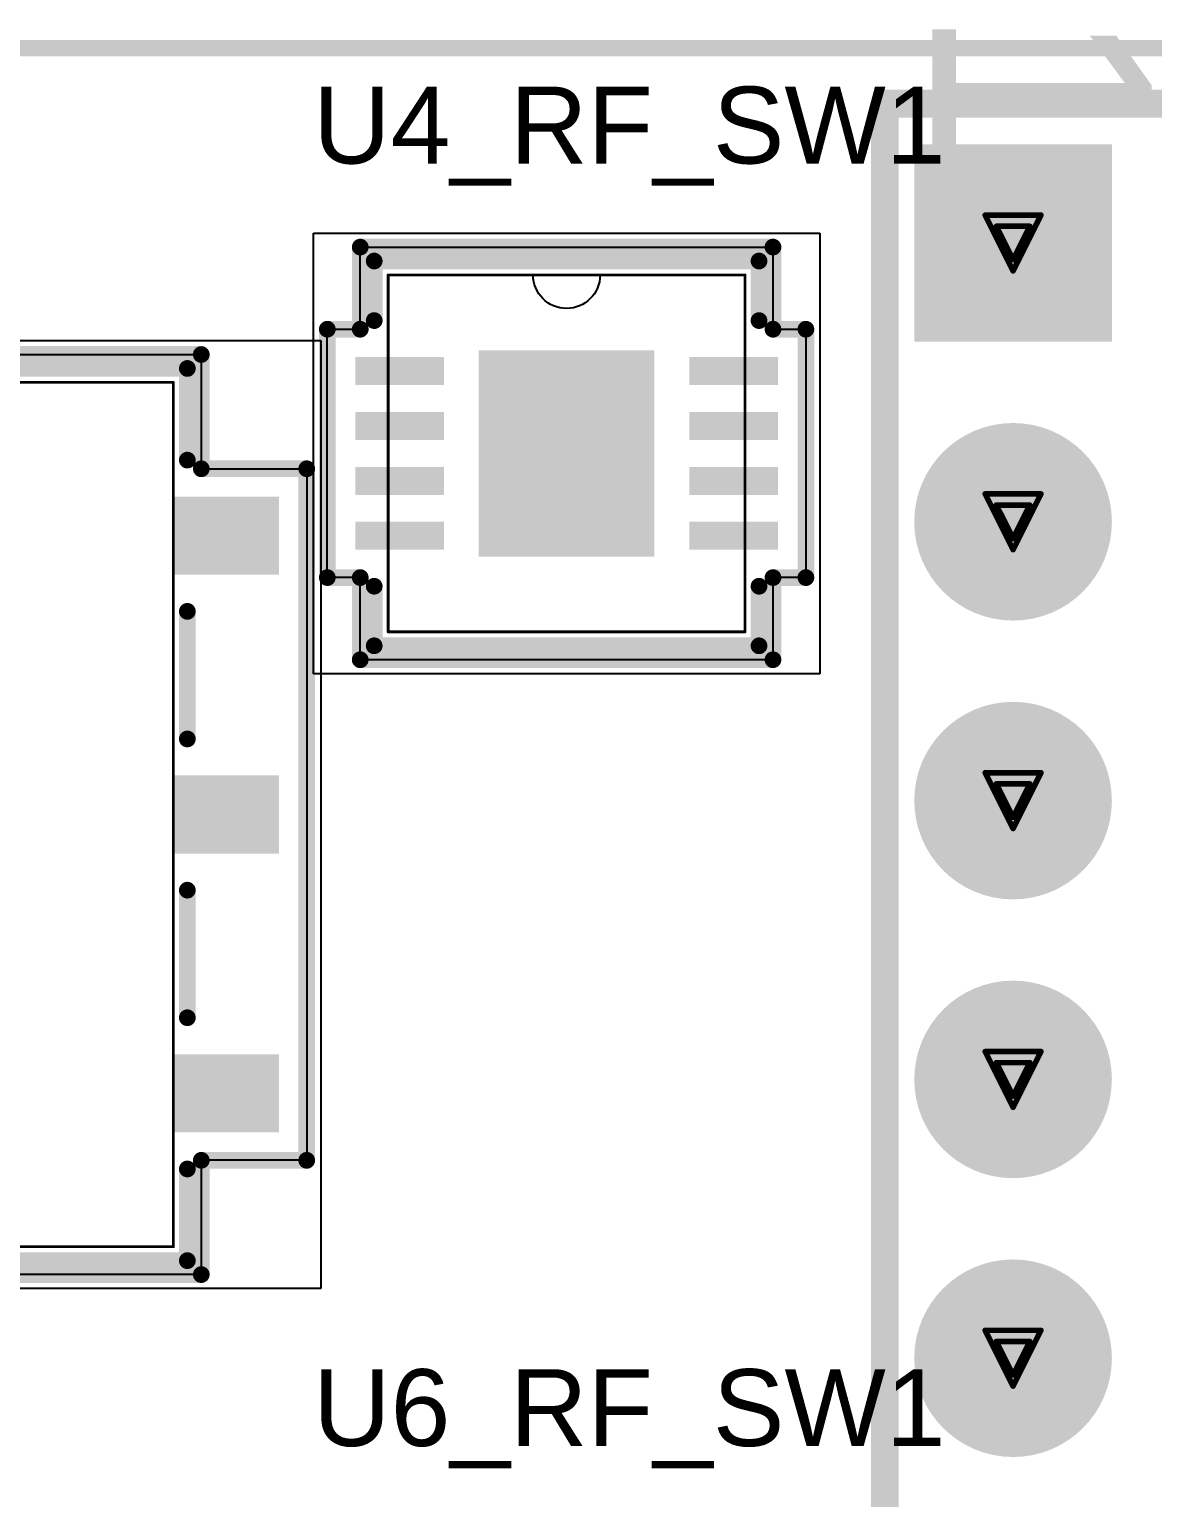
# Model space of a CAD drawing. Header units: inches. Extents: x -1.3 to 11.9, y -6.8 to 4.2.
# Drawn here: x 2.302 to 2.705, y 2.41 to 2.937 of the extents above; entities that cross this region are included whole.
import ezdxf

# ---------------------------------------------------------------- set-up
doc = ezdxf.new("R2010")
doc.units = ezdxf.units.IN
doc.header["$MEASUREMENT"] = 0
for name, color, linetype in [('02_GND1', 76, 'Continuous'), ('03_SIG1', 76, 'Continuous'), ('04_GND2', 16, 'Continuous'), ('05_SIG2', 156, 'Continuous'), ('06_GND3', 216, 'Continuous'), ('07_SIG3', 216, 'Continuous'), ('08_GND4', 136, 'Continuous'), ('09_PWR1', 136, 'Continuous'), ('10_PWR2', 136, 'Continuous'), ('11_GND5', 136, 'Continuous'), ('12_SIG4', 7, 'Continuous'), ('13_GND6', 136, 'Continuous'), ('14_SIG5', 136, 'Continuous'), ('15_GND7', 136, 'Continuous'), ('AB', 56, 'Continuous'), ('BOTTOM', 5, 'Continuous'), ('Bottom Solder', 6, 'Continuous'), ('FAB_DWG_INFO', 1, 'Continuous'), ('Mechanical 13', 56, 'Continuous'), ('Multi-Layer', 9, 'Continuous'), ('Pad Holes', 156, 'Continuous'), ('POT_INFO', 56, 'Continuous'), ('TOP', 1, 'Continuous'), ('Top Overlay', 2, 'Continuous'), ('Top Paste', 8, 'Continuous'), ('Top Solder', 216, 'Continuous')]:
    doc.layers.add(name, color=color, linetype=linetype)
doc.styles.add('Arial', font='', dxfattribs={"height": 0.2})
doc.styles.get('Arial').set_extended_font_data('Arial')

# ---------------------------------------------------------------- blocks, each defined once
blk = doc.blocks.new('HEADER_10_2_28')
at = {"layer": '02_GND1'}
h = blk.add_hatch(color=76, dxfattribs=at)
edge = h.paths.add_edge_path()
edge.add_arc((0, 0), 0.03365, 0, 360)
h = blk.add_hatch(color=76, dxfattribs=at)
edge = h.paths.add_edge_path()
edge.add_arc((0.1, 0), 0.03365, 0, 360)
h = blk.add_hatch(color=76, dxfattribs=at)
edge = h.paths.add_edge_path()
edge.add_arc((0.2, 0), 0.03365, 0, 360)
h = blk.add_hatch(color=76, dxfattribs=at)
edge = h.paths.add_edge_path()
edge.add_arc((0.3, 0), 0.03365, 0, 360)
h = blk.add_hatch(color=76, dxfattribs=at)
edge = h.paths.add_edge_path()
edge.add_arc((0.4, 0), 0.03365, 0, 360)
at = {"layer": '03_SIG1'}
blk.add_hatch(color=76, dxfattribs=at).paths.add_polyline_path([(-0.03346, 0.03346), (0.03346, 0.03346), (0.03346, -0.03346), (-0.03346, -0.03346)])
h = blk.add_hatch(color=76, dxfattribs=at)
edge = h.paths.add_edge_path()
edge.add_arc((0.1, 0), 0.03346, 0, 360)
h = blk.add_hatch(color=76, dxfattribs=at)
edge = h.paths.add_edge_path()
edge.add_arc((0.2, 0), 0.03346, 0, 360)
h = blk.add_hatch(color=76, dxfattribs=at)
edge = h.paths.add_edge_path()
edge.add_arc((0.3, 0), 0.03346, 0, 360)
h = blk.add_hatch(color=76, dxfattribs=at)
edge = h.paths.add_edge_path()
edge.add_arc((0.4, 0), 0.03346, 0, 360)
at = {"layer": '04_GND2'}
h = blk.add_hatch(color=16, dxfattribs=at)
edge = h.paths.add_edge_path()
edge.add_arc((0, 0), 0.03365, 0, 360)
h = blk.add_hatch(color=16, dxfattribs=at)
edge = h.paths.add_edge_path()
edge.add_arc((0.1, 0), 0.03365, 0, 360)
h = blk.add_hatch(color=16, dxfattribs=at)
edge = h.paths.add_edge_path()
edge.add_arc((0.2, 0), 0.03365, 0, 360)
h = blk.add_hatch(color=16, dxfattribs=at)
edge = h.paths.add_edge_path()
edge.add_arc((0.3, 0), 0.03365, 0, 360)
h = blk.add_hatch(color=16, dxfattribs=at)
edge = h.paths.add_edge_path()
edge.add_arc((0.4, 0), 0.03365, 0, 360)
at = {"layer": '05_SIG2'}
blk.add_hatch(color=156, dxfattribs=at).paths.add_polyline_path([(-0.03346, 0.03346), (0.03346, 0.03346), (0.03346, -0.03346), (-0.03346, -0.03346)])
h = blk.add_hatch(color=156, dxfattribs=at)
edge = h.paths.add_edge_path()
edge.add_arc((0.1, 0), 0.03346, 0, 360)
h = blk.add_hatch(color=156, dxfattribs=at)
edge = h.paths.add_edge_path()
edge.add_arc((0.2, 0), 0.03346, 0, 360)
h = blk.add_hatch(color=156, dxfattribs=at)
edge = h.paths.add_edge_path()
edge.add_arc((0.3, 0), 0.03346, 0, 360)
h = blk.add_hatch(color=156, dxfattribs=at)
edge = h.paths.add_edge_path()
edge.add_arc((0.4, 0), 0.03346, 0, 360)
at = {"layer": '06_GND3'}
h = blk.add_hatch(color=216, dxfattribs=at)
edge = h.paths.add_edge_path()
edge.add_arc((0, 0), 0.03365, 0, 360)
h = blk.add_hatch(color=216, dxfattribs=at)
edge = h.paths.add_edge_path()
edge.add_arc((0.1, 0), 0.03365, 0, 360)
h = blk.add_hatch(color=216, dxfattribs=at)
edge = h.paths.add_edge_path()
edge.add_arc((0.2, 0), 0.03365, 0, 360)
h = blk.add_hatch(color=216, dxfattribs=at)
edge = h.paths.add_edge_path()
edge.add_arc((0.3, 0), 0.03365, 0, 360)
h = blk.add_hatch(color=216, dxfattribs=at)
edge = h.paths.add_edge_path()
edge.add_arc((0.4, 0), 0.03365, 0, 360)
at = {"layer": '07_SIG3'}
blk.add_hatch(color=216, dxfattribs=at).paths.add_polyline_path([(-0.03346, 0.03346), (0.03346, 0.03346), (0.03346, -0.03346), (-0.03346, -0.03346)])
h = blk.add_hatch(color=216, dxfattribs=at)
edge = h.paths.add_edge_path()
edge.add_arc((0.1, 0), 0.03346, 0, 360)
h = blk.add_hatch(color=216, dxfattribs=at)
edge = h.paths.add_edge_path()
edge.add_arc((0.2, 0), 0.03346, 0, 360)
h = blk.add_hatch(color=216, dxfattribs=at)
edge = h.paths.add_edge_path()
edge.add_arc((0.3, 0), 0.03346, 0, 360)
h = blk.add_hatch(color=216, dxfattribs=at)
edge = h.paths.add_edge_path()
edge.add_arc((0.4, 0), 0.03346, 0, 360)
at = {"layer": '08_GND4'}
h = blk.add_hatch(color=136, dxfattribs=at)
edge = h.paths.add_edge_path()
edge.add_arc((0, 0), 0.03365, 0, 360)
h = blk.add_hatch(color=136, dxfattribs=at)
edge = h.paths.add_edge_path()
edge.add_arc((0.1, 0), 0.03365, 0, 360)
h = blk.add_hatch(color=136, dxfattribs=at)
edge = h.paths.add_edge_path()
edge.add_arc((0.2, 0), 0.03365, 0, 360)
h = blk.add_hatch(color=136, dxfattribs=at)
edge = h.paths.add_edge_path()
edge.add_arc((0.3, 0), 0.03365, 0, 360)
h = blk.add_hatch(color=136, dxfattribs=at)
edge = h.paths.add_edge_path()
edge.add_arc((0.4, 0), 0.03365, 0, 360)
at = {"layer": '09_PWR1'}
h = blk.add_hatch(color=136, dxfattribs=at)
edge = h.paths.add_edge_path()
edge.add_arc((0, 0), 0.03365, 0, 360)
h = blk.add_hatch(color=136, dxfattribs=at)
edge = h.paths.add_edge_path()
edge.add_arc((0.1, 0), 0.03365, 0, 360)
h = blk.add_hatch(color=136, dxfattribs=at)
edge = h.paths.add_edge_path()
edge.add_arc((0.2, 0), 0.03365, 0, 360)
h = blk.add_hatch(color=136, dxfattribs=at)
edge = h.paths.add_edge_path()
edge.add_arc((0.3, 0), 0.03365, 0, 360)
h = blk.add_hatch(color=136, dxfattribs=at)
edge = h.paths.add_edge_path()
edge.add_arc((0.4, 0), 0.03365, 0, 360)
at = {"layer": '10_PWR2'}
h = blk.add_hatch(color=136, dxfattribs=at)
edge = h.paths.add_edge_path()
edge.add_arc((0, 0), 0.03365, 0, 360)
h = blk.add_hatch(color=136, dxfattribs=at)
edge = h.paths.add_edge_path()
edge.add_arc((0.1, 0), 0.03365, 0, 360)
h = blk.add_hatch(color=136, dxfattribs=at)
edge = h.paths.add_edge_path()
edge.add_arc((0.2, 0), 0.03365, 0, 360)
h = blk.add_hatch(color=136, dxfattribs=at)
edge = h.paths.add_edge_path()
edge.add_arc((0.3, 0), 0.03365, 0, 360)
h = blk.add_hatch(color=136, dxfattribs=at)
edge = h.paths.add_edge_path()
edge.add_arc((0.4, 0), 0.03365, 0, 360)
at = {"layer": '11_GND5'}
h = blk.add_hatch(color=136, dxfattribs=at)
edge = h.paths.add_edge_path()
edge.add_arc((0, 0), 0.03365, 0, 360)
h = blk.add_hatch(color=136, dxfattribs=at)
edge = h.paths.add_edge_path()
edge.add_arc((0.1, 0), 0.03365, 0, 360)
h = blk.add_hatch(color=136, dxfattribs=at)
edge = h.paths.add_edge_path()
edge.add_arc((0.2, 0), 0.03365, 0, 360)
h = blk.add_hatch(color=136, dxfattribs=at)
edge = h.paths.add_edge_path()
edge.add_arc((0.3, 0), 0.03365, 0, 360)
h = blk.add_hatch(color=136, dxfattribs=at)
edge = h.paths.add_edge_path()
edge.add_arc((0.4, 0), 0.03365, 0, 360)
at = {"layer": '12_SIG4'}
blk.add_hatch(color=7, dxfattribs=at).paths.add_polyline_path([(-0.03346, 0.03346), (0.03346, 0.03346), (0.03346, -0.03346), (-0.03346, -0.03346)])
h = blk.add_hatch(color=7, dxfattribs=at)
edge = h.paths.add_edge_path()
edge.add_arc((0.1, 0), 0.03346, 0, 360)
h = blk.add_hatch(color=7, dxfattribs=at)
edge = h.paths.add_edge_path()
edge.add_arc((0.2, 0), 0.03346, 0, 360)
h = blk.add_hatch(color=7, dxfattribs=at)
edge = h.paths.add_edge_path()
edge.add_arc((0.3, 0), 0.03346, 0, 360)
h = blk.add_hatch(color=7, dxfattribs=at)
edge = h.paths.add_edge_path()
edge.add_arc((0.4, 0), 0.03346, 0, 360)
at = {"layer": '13_GND6'}
h = blk.add_hatch(color=136, dxfattribs=at)
edge = h.paths.add_edge_path()
edge.add_arc((0, 0), 0.03365, 0, 360)
h = blk.add_hatch(color=136, dxfattribs=at)
edge = h.paths.add_edge_path()
edge.add_arc((0.1, 0), 0.03365, 0, 360)
h = blk.add_hatch(color=136, dxfattribs=at)
edge = h.paths.add_edge_path()
edge.add_arc((0.2, 0), 0.03365, 0, 360)
h = blk.add_hatch(color=136, dxfattribs=at)
edge = h.paths.add_edge_path()
edge.add_arc((0.3, 0), 0.03365, 0, 360)
h = blk.add_hatch(color=136, dxfattribs=at)
edge = h.paths.add_edge_path()
edge.add_arc((0.4, 0), 0.03365, 0, 360)
at = {"layer": '14_SIG5'}
blk.add_hatch(color=136, dxfattribs=at).paths.add_polyline_path([(-0.03346, 0.03346), (0.03346, 0.03346), (0.03346, -0.03346), (-0.03346, -0.03346)])
h = blk.add_hatch(color=136, dxfattribs=at)
edge = h.paths.add_edge_path()
edge.add_arc((0.1, 0), 0.03346, 0, 360)
h = blk.add_hatch(color=136, dxfattribs=at)
edge = h.paths.add_edge_path()
edge.add_arc((0.2, 0), 0.03346, 0, 360)
h = blk.add_hatch(color=136, dxfattribs=at)
edge = h.paths.add_edge_path()
edge.add_arc((0.3, 0), 0.03346, 0, 360)
h = blk.add_hatch(color=136, dxfattribs=at)
edge = h.paths.add_edge_path()
edge.add_arc((0.4, 0), 0.03346, 0, 360)
at = {"layer": '15_GND7'}
h = blk.add_hatch(color=136, dxfattribs=at)
edge = h.paths.add_edge_path()
edge.add_arc((0, 0), 0.03365, 0, 360)
h = blk.add_hatch(color=136, dxfattribs=at)
edge = h.paths.add_edge_path()
edge.add_arc((0.1, 0), 0.03365, 0, 360)
h = blk.add_hatch(color=136, dxfattribs=at)
edge = h.paths.add_edge_path()
edge.add_arc((0.2, 0), 0.03365, 0, 360)
h = blk.add_hatch(color=136, dxfattribs=at)
edge = h.paths.add_edge_path()
edge.add_arc((0.3, 0), 0.03365, 0, 360)
h = blk.add_hatch(color=136, dxfattribs=at)
edge = h.paths.add_edge_path()
edge.add_arc((0.4, 0), 0.03365, 0, 360)
at = {"layer": 'BOTTOM'}
blk.add_hatch(color=5, dxfattribs=at).paths.add_polyline_path([(-0.03346, 0.03346), (0.03346, 0.03346), (0.03346, -0.03346), (-0.03346, -0.03346)])
h = blk.add_hatch(color=5, dxfattribs=at)
edge = h.paths.add_edge_path()
edge.add_arc((0.1, 0), 0.03346, 0, 360)
h = blk.add_hatch(color=5, dxfattribs=at)
edge = h.paths.add_edge_path()
edge.add_arc((0.2, 0), 0.03346, 0, 360)
h = blk.add_hatch(color=5, dxfattribs=at)
edge = h.paths.add_edge_path()
edge.add_arc((0.3, 0), 0.03346, 0, 360)
h = blk.add_hatch(color=5, dxfattribs=at)
edge = h.paths.add_edge_path()
edge.add_arc((0.4, 0), 0.03346, 0, 360)
at = {"layer": 'Bottom Solder'}
blk.add_hatch(color=6, dxfattribs=at).paths.add_polyline_path([(-0.03543, 0.03543), (0.03543, 0.03543), (0.03543, -0.03543), (-0.03543, -0.03543)])
h = blk.add_hatch(color=6, dxfattribs=at)
edge = h.paths.add_edge_path()
edge.add_arc((0.1, 0), 0.03543, 0, 360)
h = blk.add_hatch(color=6, dxfattribs=at)
edge = h.paths.add_edge_path()
edge.add_arc((0.2, 0), 0.03543, 0, 360)
h = blk.add_hatch(color=6, dxfattribs=at)
edge = h.paths.add_edge_path()
edge.add_arc((0.3, 0), 0.03543, 0, 360)
h = blk.add_hatch(color=6, dxfattribs=at)
edge = h.paths.add_edge_path()
edge.add_arc((0.4, 0), 0.03543, 0, 360)
at = {"layer": 'Multi-Layer'}
blk.add_hatch(color=9, dxfattribs=at).paths.add_polyline_path([(-0.03346, 0.03346), (0.03346, 0.03346), (0.03346, -0.03346), (-0.03346, -0.03346)])
h = blk.add_hatch(color=9, dxfattribs=at)
edge = h.paths.add_edge_path()
edge.add_arc((0.1, 0), 0.03346, 0, 360)
h = blk.add_hatch(color=9, dxfattribs=at)
edge = h.paths.add_edge_path()
edge.add_arc((0.2, 0), 0.03346, 0, 360)
h = blk.add_hatch(color=9, dxfattribs=at)
edge = h.paths.add_edge_path()
edge.add_arc((0.3, 0), 0.03346, 0, 360)
h = blk.add_hatch(color=9, dxfattribs=at)
edge = h.paths.add_edge_path()
edge.add_arc((0.4, 0), 0.03346, 0, 360)
at = {"layer": 'Pad Holes'}
h = blk.add_hatch(color=7, dxfattribs=at)
edge = h.paths.add_edge_path()
edge.add_arc((0, 0), 0.02165, 0, 360)
h = blk.add_hatch(color=7, dxfattribs=at)
edge = h.paths.add_edge_path()
edge.add_arc((0.1, 0), 0.02165, 0, 360)
h = blk.add_hatch(color=7, dxfattribs=at)
edge = h.paths.add_edge_path()
edge.add_arc((0.2, 0), 0.02165, 0, 360)
h = blk.add_hatch(color=7, dxfattribs=at)
edge = h.paths.add_edge_path()
edge.add_arc((0.3, 0), 0.02165, 0, 360)
h = blk.add_hatch(color=7, dxfattribs=at)
edge = h.paths.add_edge_path()
edge.add_arc((0.4, 0), 0.02165, 0, 360)
at = {"layer": 'TOP'}
blk.add_hatch(color=1, dxfattribs=at).paths.add_polyline_path([(-0.03346, 0.03346), (0.03346, 0.03346), (0.03346, -0.03346), (-0.03346, -0.03346)])
h = blk.add_hatch(color=1, dxfattribs=at)
edge = h.paths.add_edge_path()
edge.add_arc((0.1, 0), 0.03346, 0, 360)
h = blk.add_hatch(color=1, dxfattribs=at)
edge = h.paths.add_edge_path()
edge.add_arc((0.2, 0), 0.03346, 0, 360)
h = blk.add_hatch(color=1, dxfattribs=at)
edge = h.paths.add_edge_path()
edge.add_arc((0.3, 0), 0.03346, 0, 360)
h = blk.add_hatch(color=1, dxfattribs=at)
edge = h.paths.add_edge_path()
edge.add_arc((0.4, 0), 0.03346, 0, 360)
at = {"layer": 'Top Solder'}
blk.add_hatch(color=216, dxfattribs=at).paths.add_polyline_path([(-0.03543, 0.03543), (0.03543, 0.03543), (0.03543, -0.03543), (-0.03543, -0.03543)])
h = blk.add_hatch(color=216, dxfattribs=at)
edge = h.paths.add_edge_path()
edge.add_arc((0.1, 0), 0.03543, 0, 360)
h = blk.add_hatch(color=216, dxfattribs=at)
edge = h.paths.add_edge_path()
edge.add_arc((0.2, 0), 0.03543, 0, 360)
h = blk.add_hatch(color=216, dxfattribs=at)
edge = h.paths.add_edge_path()
edge.add_arc((0.3, 0), 0.03543, 0, 360)
h = blk.add_hatch(color=216, dxfattribs=at)
edge = h.paths.add_edge_path()
edge.add_arc((0.4, 0), 0.03543, 0, 360)
at = {"layer": 'Top Overlay'}
for points in [[(-0.05, -0.046, 0.01, 0.01, 0), (-0.05, 0.146, 0.01, 0.01, 0)], [(0.95, -0.046, 0.01, 0.01, 0), (-0.05, -0.046, 0.01, 0.01, 0)]]:
    blk.add_lwpolyline(points, format="xyseb", dxfattribs=at)
blk.add_lwpolyline([(-0.0525, -0.046, 0.005, 0.005, 1), (-0.0475, -0.046, 0.005, 0.005, 1)], format="xyseb", close=True, dxfattribs=at)
blk.add_lwpolyline([(-0.0525, -0.046, 0.005, 0.005, 1), (-0.0475, -0.046, 0.005, 0.005, 1)], format="xyseb", close=True, dxfattribs=at)
at = {"layer": 'Top Overlay', "style": 'Arial'}
blk.add_text('1', height=0.07874, dxfattribs=at).set_placement((-0.085, -0.029))
blk = doc.blocks.new('CP_8_2_ADI_326')
at = {"layer": 'TOP'}
for points in [[(-0.0315, 0.037), (0.0315, 0.037), (0.0315, -0.037), (-0.0315, -0.037)], [(-0.07581, 0.03454), (-0.044, 0.03454), (-0.044, 0.02451), (-0.07581, 0.02451)], [(0.044, 0.03454), (0.07581, 0.03454), (0.07581, 0.02451), (0.044, 0.02451)], [(-0.07581, 0.01486), (-0.044, 0.01486), (-0.044, 0.00483), (-0.07581, 0.00483)], [(0.044, 0.01486), (0.07581, 0.01486), (0.07581, 0.00483), (0.044, 0.00483)], [(-0.07581, -0.00483), (-0.044, -0.00483), (-0.044, -0.01486), (-0.07581, -0.01486)], [(0.044, -0.00483), (0.07581, -0.00483), (0.07581, -0.01486), (0.044, -0.01486)], [(-0.07581, -0.02451), (-0.044, -0.02451), (-0.044, -0.03454), (-0.07581, -0.03454)], [(0.044, -0.02451), (0.07581, -0.02451), (0.07581, -0.03454), (0.044, -0.03454)]]:
    blk.add_hatch(color=1, dxfattribs=at).paths.add_polyline_path(points)
at = {"layer": 'Top Paste'}
for points in [[(-0.0315, 0.037), (0.0315, 0.037), (0.0315, -0.037), (-0.0315, -0.037)], [(-0.07581, 0.03454), (-0.044, 0.03454), (-0.044, 0.02451), (-0.07581, 0.02451)], [(0.044, 0.03454), (0.07581, 0.03454), (0.07581, 0.02451), (0.044, 0.02451)], [(-0.07581, 0.01486), (-0.044, 0.01486), (-0.044, 0.00483), (-0.07581, 0.00483)], [(0.044, 0.01486), (0.07581, 0.01486), (0.07581, 0.00483), (0.044, 0.00483)], [(-0.07581, -0.00483), (-0.044, -0.00483), (-0.044, -0.01486), (-0.07581, -0.01486)], [(0.044, -0.00483), (0.07581, -0.00483), (0.07581, -0.01486), (0.044, -0.01486)], [(-0.07581, -0.02451), (-0.044, -0.02451), (-0.044, -0.03454), (-0.07581, -0.03454)], [(0.044, -0.02451), (0.07581, -0.02451), (0.07581, -0.03454), (0.044, -0.03454)]]:
    blk.add_hatch(color=8, dxfattribs=at).paths.add_polyline_path(points)
at = {"layer": 'Top Solder'}
for points in [[(-0.0315, 0.037), (0.0315, 0.037), (0.0315, -0.037), (-0.0315, -0.037)], [(-0.07581, 0.03454), (-0.044, 0.03454), (-0.044, 0.02451), (-0.07581, 0.02451)], [(0.044, 0.03454), (0.07581, 0.03454), (0.07581, 0.02451), (0.044, 0.02451)], [(-0.07581, 0.01486), (-0.044, 0.01486), (-0.044, 0.00483), (-0.07581, 0.00483)], [(0.044, 0.01486), (0.07581, 0.01486), (0.07581, 0.00483), (0.044, 0.00483)], [(-0.07581, -0.00483), (-0.044, -0.00483), (-0.044, -0.01486), (-0.07581, -0.01486)], [(0.044, -0.00483), (0.07581, -0.00483), (0.07581, -0.01486), (0.044, -0.01486)], [(-0.07581, -0.02451), (-0.044, -0.02451), (-0.044, -0.03454), (-0.07581, -0.03454)], [(0.044, -0.02451), (0.07581, -0.02451), (0.07581, -0.03454), (0.044, -0.03454)]]:
    blk.add_hatch(color=216, dxfattribs=at).paths.add_polyline_path(points)
at = {"layer": 'AB'}
for p, q in [((-0.09081, -0.079), (-0.09081, 0.079)), ((-0.09081, 0.079), (0.09081, 0.079)), ((0.09081, 0.079), (0.09081, -0.079)), ((0.09081, -0.079), (-0.09081, -0.079))]:
    blk.add_line(p, q, dxfattribs=at)
at = {"layer": 'Mechanical 13'}
for points, format in [([(-0.064, -0.064, 0.001, 0.001, 0), (-0.064, 0.064, 0.001, 0.001, 0)], "xyseb"), ([(-0.064, 0.064, 0.001, 0.001, 0), (0.064, 0.064, 0.001, 0.001, 0)], "xyseb"), ([(0.012, 0.064, -1), (-0.012, 0.064)], "xyb"), ([(0.064, -0.064, 0.001, 0.001, 0), (0.064, 0.064, 0.001, 0.001, 0)], "xyseb"), ([(-0.064, -0.064, 0.001, 0.001, 0), (0.064, -0.064, 0.001, 0.001, 0)], "xyseb")]:
    blk.add_lwpolyline(points, format=format, dxfattribs=at)
for points, format in [([(-0.06425, 0.064, 0.0005, 0.0005, 1), (-0.06375, 0.064, 0.0005, 0.0005, 1)], "xyseb"), ([(-0.06425, 0.064, 0.0005, 0.0005, 1), (-0.06375, 0.064, 0.0005, 0.0005, 1)], "xyseb"), ([(-0.012, 0.064, 1), (-0.012, 0.064, 1)], "xyb"), ([(0.012, 0.064, 1), (0.012, 0.064, 1)], "xyb"), ([(0.06375, 0.064, 0.0005, 0.0005, 1), (0.06425, 0.064, 0.0005, 0.0005, 1)], "xyseb"), ([(0.06375, 0.064, 0.0005, 0.0005, 1), (0.06425, 0.064, 0.0005, 0.0005, 1)], "xyseb"), ([(-0.06425, -0.064, 0.0005, 0.0005, 1), (-0.06375, -0.064, 0.0005, 0.0005, 1)], "xyseb"), ([(-0.06425, -0.064, 0.0005, 0.0005, 1), (-0.06375, -0.064, 0.0005, 0.0005, 1)], "xyseb"), ([(0.06375, -0.064, 0.0005, 0.0005, 1), (0.06425, -0.064, 0.0005, 0.0005, 1)], "xyseb"), ([(0.06375, -0.064, 0.0005, 0.0005, 1), (0.06425, -0.064, 0.0005, 0.0005, 1)], "xyseb")]:
    blk.add_lwpolyline(points, format=format, close=True, dxfattribs=at)
at = {"layer": 'POT_INFO'}
for p, q in [((-0.074, 0.04454), (-0.074, 0.074)), ((-0.074, 0.074), (0.074, 0.074)), ((0.074, 0.074), (0.074, 0.04454)), ((-0.08581, -0.04454), (-0.08581, 0.04454)), ((-0.08581, 0.04454), (-0.074, 0.04454)), ((0.074, 0.04454), (0.08581, 0.04454)), ((0.08581, 0.04454), (0.08581, -0.04454)), ((-0.074, -0.04454), (-0.08581, -0.04454)), ((-0.074, -0.074), (-0.074, -0.04454)), ((0.08581, -0.04454), (0.074, -0.04454)), ((0.074, -0.04454), (0.074, -0.074)), ((0.074, -0.074), (-0.074, -0.074))]:
    blk.add_line(p, q, dxfattribs=at)
for points in [[(-0.074, 0.074, 0.006, 0.006, 0), (0.074, 0.074, 0.006, 0.006, 0)], [(-0.074, 0.04454, 0.006, 0.006, 0), (-0.074, 0.074, 0.006, 0.006, 0)], [(0.074, 0.04454, 0.006, 0.006, 0), (0.074, 0.074, 0.006, 0.006, 0)], [(-0.08581, 0.04454, 0.006, 0.006, 0), (-0.074, 0.04454, 0.006, 0.006, 0)], [(-0.08581, -0.04454, 0.006, 0.006, 0), (-0.08581, 0.04454, 0.006, 0.006, 0)], [(0.074, 0.04454, 0.006, 0.006, 0), (0.08581, 0.04454, 0.006, 0.006, 0)], [(0.08581, -0.04454, 0.006, 0.006, 0), (0.08581, 0.04454, 0.006, 0.006, 0)], [(-0.08581, -0.04454, 0.006, 0.006, 0), (-0.074, -0.04454, 0.006, 0.006, 0)], [(-0.074, -0.074, 0.006, 0.006, 0), (-0.074, -0.04454, 0.006, 0.006, 0)], [(0.074, -0.074, 0.006, 0.006, 0), (0.074, -0.04454, 0.006, 0.006, 0)], [(0.074, -0.04454, 0.006, 0.006, 0), (0.08581, -0.04454, 0.006, 0.006, 0)], [(-0.074, -0.074, 0.006, 0.006, 0), (0.074, -0.074, 0.006, 0.006, 0)]]:
    blk.add_lwpolyline(points, format="xyseb", dxfattribs=at)
for points in [[(-0.0755, 0.074, 0.003, 0.003, 1), (-0.0725, 0.074, 0.003, 0.003, 1)], [(-0.0755, 0.074, 0.003, 0.003, 1), (-0.0725, 0.074, 0.003, 0.003, 1)], [(0.0725, 0.074, 0.003, 0.003, 1), (0.0755, 0.074, 0.003, 0.003, 1)], [(0.0725, 0.074, 0.003, 0.003, 1), (0.0755, 0.074, 0.003, 0.003, 1)], [(-0.08731, 0.04454, 0.003, 0.003, 1), (-0.08431, 0.04454, 0.003, 0.003, 1)], [(-0.08731, 0.04454, 0.003, 0.003, 1), (-0.08431, 0.04454, 0.003, 0.003, 1)], [(-0.0755, 0.04454, 0.003, 0.003, 1), (-0.0725, 0.04454, 0.003, 0.003, 1)], [(-0.0755, 0.04454, 0.003, 0.003, 1), (-0.0725, 0.04454, 0.003, 0.003, 1)], [(0.0725, 0.04454, 0.003, 0.003, 1), (0.0755, 0.04454, 0.003, 0.003, 1)], [(0.0725, 0.04454, 0.003, 0.003, 1), (0.0755, 0.04454, 0.003, 0.003, 1)], [(0.08431, 0.04454, 0.003, 0.003, 1), (0.08731, 0.04454, 0.003, 0.003, 1)], [(0.08431, 0.04454, 0.003, 0.003, 1), (0.08731, 0.04454, 0.003, 0.003, 1)], [(-0.08731, -0.04454, 0.003, 0.003, 1), (-0.08431, -0.04454, 0.003, 0.003, 1)], [(-0.08731, -0.04454, 0.003, 0.003, 1), (-0.08431, -0.04454, 0.003, 0.003, 1)], [(-0.0755, -0.04454, 0.003, 0.003, 1), (-0.0725, -0.04454, 0.003, 0.003, 1)], [(-0.0755, -0.04454, 0.003, 0.003, 1), (-0.0725, -0.04454, 0.003, 0.003, 1)], [(0.0725, -0.04454, 0.003, 0.003, 1), (0.0755, -0.04454, 0.003, 0.003, 1)], [(0.0725, -0.04454, 0.003, 0.003, 1), (0.0755, -0.04454, 0.003, 0.003, 1)], [(0.08431, -0.04454, 0.003, 0.003, 1), (0.08731, -0.04454, 0.003, 0.003, 1)], [(0.08431, -0.04454, 0.003, 0.003, 1), (0.08731, -0.04454, 0.003, 0.003, 1)], [(-0.0755, -0.074, 0.003, 0.003, 1), (-0.0725, -0.074, 0.003, 0.003, 1)], [(-0.0755, -0.074, 0.003, 0.003, 1), (-0.0725, -0.074, 0.003, 0.003, 1)], [(0.0725, -0.074, 0.003, 0.003, 1), (0.0755, -0.074, 0.003, 0.003, 1)], [(0.0725, -0.074, 0.003, 0.003, 1), (0.0755, -0.074, 0.003, 0.003, 1)]]:
    blk.add_lwpolyline(points, format="xyseb", close=True, dxfattribs=at)
at = {"layer": 'Top Overlay'}
for points in [[(-0.069, 0.04764, 0.006, 0.006, 0), (-0.069, 0.069, 0.006, 0.006, 0)], [(-0.069, 0.069, 0.006, 0.006, 0), (0.069, 0.069, 0.006, 0.006, 0)], [(0.069, 0.04764, 0.006, 0.006, 0), (0.069, 0.069, 0.006, 0.006, 0)], [(-0.069, -0.069, 0.006, 0.006, 0), (-0.069, -0.04764, 0.006, 0.006, 0)], [(0.069, -0.069, 0.006, 0.006, 0), (0.069, -0.04764, 0.006, 0.006, 0)], [(-0.069, -0.069, 0.006, 0.006, 0), (0.069, -0.069, 0.006, 0.006, 0)]]:
    blk.add_lwpolyline(points, format="xyseb", dxfattribs=at)
for points in [[(-0.0705, 0.069, 0.003, 0.003, 1), (-0.0675, 0.069, 0.003, 0.003, 1)], [(-0.0705, 0.069, 0.003, 0.003, 1), (-0.0675, 0.069, 0.003, 0.003, 1)], [(0.0675, 0.069, 0.003, 0.003, 1), (0.0705, 0.069, 0.003, 0.003, 1)], [(0.0675, 0.069, 0.003, 0.003, 1), (0.0705, 0.069, 0.003, 0.003, 1)], [(-0.0705, 0.04764, 0.003, 0.003, 1), (-0.0675, 0.04764, 0.003, 0.003, 1)], [(0.0675, 0.04764, 0.003, 0.003, 1), (0.0705, 0.04764, 0.003, 0.003, 1)], [(-0.0705, -0.04764, 0.003, 0.003, 1), (-0.0675, -0.04764, 0.003, 0.003, 1)], [(0.0675, -0.04764, 0.003, 0.003, 1), (0.0705, -0.04764, 0.003, 0.003, 1)], [(-0.0705, -0.069, 0.003, 0.003, 1), (-0.0675, -0.069, 0.003, 0.003, 1)], [(-0.0705, -0.069, 0.003, 0.003, 1), (-0.0675, -0.069, 0.003, 0.003, 1)], [(0.0675, -0.069, 0.003, 0.003, 1), (0.0705, -0.069, 0.003, 0.003, 1)], [(0.0675, -0.069, 0.003, 0.003, 1), (0.0705, -0.069, 0.003, 0.003, 1)]]:
    blk.add_lwpolyline(points, format="xyseb", close=True, dxfattribs=at)
blk = doc.blocks.new('CD542_MNC_341')
at = {"layer": 'TOP'}
for points in [[(-0.14781, 0.11402), (-0.11, 0.11402), (-0.11, 0.08598), (-0.14781, 0.08598)], [(0.11, 0.11402), (0.14781, 0.11402), (0.14781, 0.08598), (0.11, 0.08598)], [(-0.14781, 0.01402), (-0.11, 0.01402), (-0.11, -0.01402), (-0.14781, -0.01402)], [(0.11, 0.01402), (0.14781, 0.01402), (0.14781, -0.01402), (0.11, -0.01402)], [(-0.14781, -0.08598), (-0.11, -0.08598), (-0.11, -0.11402), (-0.14781, -0.11402)], [(0.11, -0.08598), (0.14781, -0.08598), (0.14781, -0.11402), (0.11, -0.11402)]]:
    blk.add_hatch(color=1, dxfattribs=at).paths.add_polyline_path(points)
at = {"layer": 'Top Paste'}
for points in [[(-0.14781, 0.11402), (-0.11, 0.11402), (-0.11, 0.08598), (-0.14781, 0.08598)], [(0.11, 0.11402), (0.14781, 0.11402), (0.14781, 0.08598), (0.11, 0.08598)], [(-0.14781, 0.01402), (-0.11, 0.01402), (-0.11, -0.01402), (-0.14781, -0.01402)], [(0.11, 0.01402), (0.14781, 0.01402), (0.14781, -0.01402), (0.11, -0.01402)], [(-0.14781, -0.08598), (-0.11, -0.08598), (-0.11, -0.11402), (-0.14781, -0.11402)], [(0.11, -0.08598), (0.14781, -0.08598), (0.14781, -0.11402), (0.11, -0.11402)]]:
    blk.add_hatch(color=8, dxfattribs=at).paths.add_polyline_path(points)
at = {"layer": 'Top Solder'}
for points in [[(-0.14781, 0.11402), (-0.11, 0.11402), (-0.11, 0.08598), (-0.14781, 0.08598)], [(0.11, 0.11402), (0.14781, 0.11402), (0.14781, 0.08598), (0.11, 0.08598)], [(-0.14781, 0.01402), (-0.11, 0.01402), (-0.11, -0.01402), (-0.14781, -0.01402)], [(0.11, 0.01402), (0.14781, 0.01402), (0.14781, -0.01402), (0.11, -0.01402)], [(-0.14781, -0.08598), (-0.11, -0.08598), (-0.11, -0.11402), (-0.14781, -0.11402)], [(0.11, -0.08598), (0.14781, -0.08598), (0.14781, -0.11402), (0.11, -0.11402)]]:
    blk.add_hatch(color=216, dxfattribs=at).paths.add_polyline_path(points)
at = {"layer": 'AB'}
for p, q in [((-0.16281, -0.17), (-0.16281, 0.17)), ((-0.16281, 0.17), (0.16281, 0.17)), ((0.16281, 0.17), (0.16281, -0.17)), ((0.16281, -0.17), (-0.16281, -0.17))]:
    blk.add_line(p, q, dxfattribs=at)
at = {"layer": 'Mechanical 13'}
for points, format in [([(-0.11, 0.155, 0.001, 0.001, 0), (0.11, 0.155, 0.001, 0.001, 0)], "xyseb"), ([(-0.11, -0.155, 0.001, 0.001, 0), (-0.11, 0.155, 0.001, 0.001, 0)], "xyseb"), ([(0.012, 0.155, -1), (-0.012, 0.155)], "xyb"), ([(0.11, -0.155, 0.001, 0.001, 0), (0.11, 0.155, 0.001, 0.001, 0)], "xyseb"), ([(-0.11, -0.155, 0.001, 0.001, 0), (0.11, -0.155, 0.001, 0.001, 0)], "xyseb")]:
    blk.add_lwpolyline(points, format=format, dxfattribs=at)
for points, format in [([(-0.11025, 0.155, 0.0005, 0.0005, 1), (-0.10975, 0.155, 0.0005, 0.0005, 1)], "xyseb"), ([(-0.11025, 0.155, 0.0005, 0.0005, 1), (-0.10975, 0.155, 0.0005, 0.0005, 1)], "xyseb"), ([(-0.012, 0.155, 1), (-0.012, 0.155, 1)], "xyb"), ([(0.012, 0.155, 1), (0.012, 0.155, 1)], "xyb"), ([(0.10975, 0.155, 0.0005, 0.0005, 1), (0.11025, 0.155, 0.0005, 0.0005, 1)], "xyseb"), ([(0.10975, 0.155, 0.0005, 0.0005, 1), (0.11025, 0.155, 0.0005, 0.0005, 1)], "xyseb"), ([(-0.107, 0.1, 1), (-0.113, 0.1, 1)], "xyb"), ([(-0.113, 0.1, 1), (-0.113, 0.1, 1)], "xyb"), ([(-0.107, 0.1, 1), (-0.107, 0.1, 1)], "xyb"), ([(-0.11025, -0.155, 0.0005, 0.0005, 1), (-0.10975, -0.155, 0.0005, 0.0005, 1)], "xyseb"), ([(-0.11025, -0.155, 0.0005, 0.0005, 1), (-0.10975, -0.155, 0.0005, 0.0005, 1)], "xyseb"), ([(0.10975, -0.155, 0.0005, 0.0005, 1), (0.11025, -0.155, 0.0005, 0.0005, 1)], "xyseb"), ([(0.10975, -0.155, 0.0005, 0.0005, 1), (0.11025, -0.155, 0.0005, 0.0005, 1)], "xyseb")]:
    blk.add_lwpolyline(points, format=format, close=True, dxfattribs=at)
at = {"layer": 'POT_INFO'}
for p, q in [((-0.12, 0.12402), (-0.12, 0.165)), ((-0.12, 0.165), (0.12, 0.165)), ((0.12, 0.165), (0.12, 0.12402)), ((-0.15781, -0.12402), (-0.15781, 0.12402)), ((-0.15781, 0.12402), (-0.12, 0.12402)), ((0.12, 0.12402), (0.15781, 0.12402)), ((0.15781, 0.12402), (0.15781, -0.12402)), ((-0.12, -0.12402), (-0.15781, -0.12402)), ((-0.12, -0.165), (-0.12, -0.12402)), ((0.15781, -0.12402), (0.12, -0.12402)), ((0.12, -0.12402), (0.12, -0.165)), ((0.12, -0.165), (-0.12, -0.165))]:
    blk.add_line(p, q, dxfattribs=at)
for points in [[(-0.12, 0.12402, 0.006, 0.006, 0), (-0.12, 0.165, 0.006, 0.006, 0)], [(-0.12, 0.165, 0.006, 0.006, 0), (0.12, 0.165, 0.006, 0.006, 0)], [(0.12, 0.12402, 0.006, 0.006, 0), (0.12, 0.165, 0.006, 0.006, 0)], [(-0.15781, -0.12402, 0.006, 0.006, 0), (-0.15781, 0.12402, 0.006, 0.006, 0)], [(-0.15781, 0.12402, 0.006, 0.006, 0), (-0.12, 0.12402, 0.006, 0.006, 0)], [(0.12, 0.12402, 0.006, 0.006, 0), (0.15781, 0.12402, 0.006, 0.006, 0)], [(0.15781, -0.12402, 0.006, 0.006, 0), (0.15781, 0.12402, 0.006, 0.006, 0)], [(-0.15781, -0.12402, 0.006, 0.006, 0), (-0.12, -0.12402, 0.006, 0.006, 0)], [(-0.12, -0.165, 0.006, 0.006, 0), (-0.12, -0.12402, 0.006, 0.006, 0)], [(0.12, -0.12402, 0.006, 0.006, 0), (0.15781, -0.12402, 0.006, 0.006, 0)], [(0.12, -0.165, 0.006, 0.006, 0), (0.12, -0.12402, 0.006, 0.006, 0)], [(-0.12, -0.165, 0.006, 0.006, 0), (0.12, -0.165, 0.006, 0.006, 0)]]:
    blk.add_lwpolyline(points, format="xyseb", dxfattribs=at)
for points in [[(-0.1215, 0.165, 0.003, 0.003, 1), (-0.1185, 0.165, 0.003, 0.003, 1)], [(-0.1215, 0.165, 0.003, 0.003, 1), (-0.1185, 0.165, 0.003, 0.003, 1)], [(0.1185, 0.165, 0.003, 0.003, 1), (0.1215, 0.165, 0.003, 0.003, 1)], [(0.1185, 0.165, 0.003, 0.003, 1), (0.1215, 0.165, 0.003, 0.003, 1)], [(-0.15931, 0.12402, 0.003, 0.003, 1), (-0.15631, 0.12402, 0.003, 0.003, 1)], [(-0.15931, 0.12402, 0.003, 0.003, 1), (-0.15631, 0.12402, 0.003, 0.003, 1)], [(-0.1215, 0.12402, 0.003, 0.003, 1), (-0.1185, 0.12402, 0.003, 0.003, 1)], [(-0.1215, 0.12402, 0.003, 0.003, 1), (-0.1185, 0.12402, 0.003, 0.003, 1)], [(0.1185, 0.12402, 0.003, 0.003, 1), (0.1215, 0.12402, 0.003, 0.003, 1)], [(0.1185, 0.12402, 0.003, 0.003, 1), (0.1215, 0.12402, 0.003, 0.003, 1)], [(0.15631, 0.12402, 0.003, 0.003, 1), (0.15931, 0.12402, 0.003, 0.003, 1)], [(0.15631, 0.12402, 0.003, 0.003, 1), (0.15931, 0.12402, 0.003, 0.003, 1)], [(-0.15931, -0.12402, 0.003, 0.003, 1), (-0.15631, -0.12402, 0.003, 0.003, 1)], [(-0.15931, -0.12402, 0.003, 0.003, 1), (-0.15631, -0.12402, 0.003, 0.003, 1)], [(-0.1215, -0.12402, 0.003, 0.003, 1), (-0.1185, -0.12402, 0.003, 0.003, 1)], [(-0.1215, -0.12402, 0.003, 0.003, 1), (-0.1185, -0.12402, 0.003, 0.003, 1)], [(0.1185, -0.12402, 0.003, 0.003, 1), (0.1215, -0.12402, 0.003, 0.003, 1)], [(0.1185, -0.12402, 0.003, 0.003, 1), (0.1215, -0.12402, 0.003, 0.003, 1)], [(0.15631, -0.12402, 0.003, 0.003, 1), (0.15931, -0.12402, 0.003, 0.003, 1)], [(0.15631, -0.12402, 0.003, 0.003, 1), (0.15931, -0.12402, 0.003, 0.003, 1)], [(-0.1215, -0.165, 0.003, 0.003, 1), (-0.1185, -0.165, 0.003, 0.003, 1)], [(-0.1215, -0.165, 0.003, 0.003, 1), (-0.1185, -0.165, 0.003, 0.003, 1)], [(0.1185, -0.165, 0.003, 0.003, 1), (0.1215, -0.165, 0.003, 0.003, 1)], [(0.1185, -0.165, 0.003, 0.003, 1), (0.1215, -0.165, 0.003, 0.003, 1)]]:
    blk.add_lwpolyline(points, format="xyseb", close=True, dxfattribs=at)
at = {"layer": 'Top Overlay'}
for points in [[(-0.115, 0.16, 0.006, 0.006, 0), (0.115, 0.16, 0.006, 0.006, 0)], [(-0.115, 0.12712, 0.006, 0.006, 0), (-0.115, 0.16, 0.006, 0.006, 0)], [(0.115, 0.12712, 0.006, 0.006, 0), (0.115, 0.16, 0.006, 0.006, 0)], [(-0.115, 0.02712, 0.006, 0.006, 0), (-0.115, 0.07288, 0.006, 0.006, 0)], [(0.115, 0.02712, 0.006, 0.006, 0), (0.115, 0.07288, 0.006, 0.006, 0)], [(-0.115, -0.07288, 0.006, 0.006, 0), (-0.115, -0.02712, 0.006, 0.006, 0)], [(0.115, -0.07288, 0.006, 0.006, 0), (0.115, -0.02712, 0.006, 0.006, 0)], [(-0.115, -0.16, 0.006, 0.006, 0), (-0.115, -0.12712, 0.006, 0.006, 0)], [(0.115, -0.16, 0.006, 0.006, 0), (0.115, -0.12712, 0.006, 0.006, 0)], [(-0.115, -0.16, 0.006, 0.006, 0), (0.115, -0.16, 0.006, 0.006, 0)]]:
    blk.add_lwpolyline(points, format="xyseb", dxfattribs=at)
for points in [[(-0.1165, 0.16, 0.003, 0.003, 1), (-0.1135, 0.16, 0.003, 0.003, 1)], [(-0.1165, 0.16, 0.003, 0.003, 1), (-0.1135, 0.16, 0.003, 0.003, 1)], [(0.1135, 0.16, 0.003, 0.003, 1), (0.1165, 0.16, 0.003, 0.003, 1)], [(0.1135, 0.16, 0.003, 0.003, 1), (0.1165, 0.16, 0.003, 0.003, 1)], [(-0.1165, 0.12712, 0.003, 0.003, 1), (-0.1135, 0.12712, 0.003, 0.003, 1)], [(0.1135, 0.12712, 0.003, 0.003, 1), (0.1165, 0.12712, 0.003, 0.003, 1)], [(-0.24581, 0.1, 0.006, 0.006, 1), (-0.25381, 0.1, 0.006, 0.006, 1)], [(-0.25531, 0.1, 0.003, 0.003, 1), (-0.25231, 0.1, 0.003, 0.003, 1)], [(-0.24731, 0.1, 0.003, 0.003, 1), (-0.24431, 0.1, 0.003, 0.003, 1)], [(-0.1165, 0.07288, 0.003, 0.003, 1), (-0.1135, 0.07288, 0.003, 0.003, 1)], [(0.1135, 0.07288, 0.003, 0.003, 1), (0.1165, 0.07288, 0.003, 0.003, 1)], [(-0.1165, 0.02712, 0.003, 0.003, 1), (-0.1135, 0.02712, 0.003, 0.003, 1)], [(0.1135, 0.02712, 0.003, 0.003, 1), (0.1165, 0.02712, 0.003, 0.003, 1)], [(-0.1165, -0.02712, 0.003, 0.003, 1), (-0.1135, -0.02712, 0.003, 0.003, 1)], [(0.1135, -0.02712, 0.003, 0.003, 1), (0.1165, -0.02712, 0.003, 0.003, 1)], [(-0.1165, -0.07288, 0.003, 0.003, 1), (-0.1135, -0.07288, 0.003, 0.003, 1)], [(0.1135, -0.07288, 0.003, 0.003, 1), (0.1165, -0.07288, 0.003, 0.003, 1)], [(-0.1165, -0.12712, 0.003, 0.003, 1), (-0.1135, -0.12712, 0.003, 0.003, 1)], [(0.1135, -0.12712, 0.003, 0.003, 1), (0.1165, -0.12712, 0.003, 0.003, 1)], [(-0.1165, -0.16, 0.003, 0.003, 1), (-0.1135, -0.16, 0.003, 0.003, 1)], [(-0.1165, -0.16, 0.003, 0.003, 1), (-0.1135, -0.16, 0.003, 0.003, 1)], [(0.1135, -0.16, 0.003, 0.003, 1), (0.1165, -0.16, 0.003, 0.003, 1)], [(0.1135, -0.16, 0.003, 0.003, 1), (0.1165, -0.16, 0.003, 0.003, 1)]]:
    blk.add_lwpolyline(points, format="xyseb", close=True, dxfattribs=at)

msp = doc.modelspace()

# ---------------------------------------------------------------- linework, layer by layer
at = {"layer": 'FAB_DWG_INFO'}
for points in [[(-0.22654, 2.92985, 0.00591, 0.00591, 0), (7.085, 2.92985, 0.00591, 0.00591, 0)], [(2.645, 2.87, 0.002, 0.002, 0), (2.665, 2.87, 0.002, 0.002, 0)], [(2.645, 2.87, 0.002, 0.002, 0), (2.655, 2.85, 0.002, 0.002, 0)], [(2.655, 2.85, 0.002, 0.002, 0), (2.665, 2.87, 0.002, 0.002, 0)], [(2.649, 2.866, 0.002, 0.002, 0), (2.661, 2.866, 0.002, 0.002, 0)], [(2.649, 2.866, 0.002, 0.002, 0), (2.655, 2.854, 0.002, 0.002, 0)], [(2.655, 2.854, 0.002, 0.002, 0), (2.661, 2.866, 0.002, 0.002, 0)], [(2.645, 2.77, 0.002, 0.002, 0), (2.665, 2.77, 0.002, 0.002, 0)], [(2.645, 2.77, 0.002, 0.002, 0), (2.655, 2.75, 0.002, 0.002, 0)], [(2.655, 2.75, 0.002, 0.002, 0), (2.665, 2.77, 0.002, 0.002, 0)], [(2.649, 2.766, 0.002, 0.002, 0), (2.661, 2.766, 0.002, 0.002, 0)], [(2.649, 2.766, 0.002, 0.002, 0), (2.655, 2.754, 0.002, 0.002, 0)], [(2.655, 2.754, 0.002, 0.002, 0), (2.661, 2.766, 0.002, 0.002, 0)], [(2.645, 2.67, 0.002, 0.002, 0), (2.665, 2.67, 0.002, 0.002, 0)], [(2.645, 2.67, 0.002, 0.002, 0), (2.655, 2.65, 0.002, 0.002, 0)], [(2.655, 2.65, 0.002, 0.002, 0), (2.665, 2.67, 0.002, 0.002, 0)], [(2.649, 2.666, 0.002, 0.002, 0), (2.661, 2.666, 0.002, 0.002, 0)], [(2.649, 2.666, 0.002, 0.002, 0), (2.655, 2.654, 0.002, 0.002, 0)], [(2.655, 2.654, 0.002, 0.002, 0), (2.661, 2.666, 0.002, 0.002, 0)], [(2.645, 2.57, 0.002, 0.002, 0), (2.665, 2.57, 0.002, 0.002, 0)], [(2.645, 2.57, 0.002, 0.002, 0), (2.655, 2.55, 0.002, 0.002, 0)], [(2.655, 2.55, 0.002, 0.002, 0), (2.665, 2.57, 0.002, 0.002, 0)], [(2.649, 2.566, 0.002, 0.002, 0), (2.661, 2.566, 0.002, 0.002, 0)], [(2.649, 2.566, 0.002, 0.002, 0), (2.655, 2.554, 0.002, 0.002, 0)], [(2.655, 2.554, 0.002, 0.002, 0), (2.661, 2.566, 0.002, 0.002, 0)], [(2.645, 2.47, 0.002, 0.002, 0), (2.665, 2.47, 0.002, 0.002, 0)], [(2.645, 2.47, 0.002, 0.002, 0), (2.655, 2.45, 0.002, 0.002, 0)], [(2.655, 2.45, 0.002, 0.002, 0), (2.665, 2.47, 0.002, 0.002, 0)], [(2.649, 2.466, 0.002, 0.002, 0), (2.661, 2.466, 0.002, 0.002, 0)], [(2.649, 2.466, 0.002, 0.002, 0), (2.655, 2.454, 0.002, 0.002, 0)], [(2.655, 2.454, 0.002, 0.002, 0), (2.661, 2.466, 0.002, 0.002, 0)]]:
    msp.add_lwpolyline(points, format="xyseb", dxfattribs=at)
for points in [[(2.6445, 2.87, 0.001, 0.001, 1), (2.6455, 2.87, 0.001, 0.001, 1)], [(2.6445, 2.87, 0.001, 0.001, 1), (2.6455, 2.87, 0.001, 0.001, 1)], [(2.6645, 2.87, 0.001, 0.001, 1), (2.6655, 2.87, 0.001, 0.001, 1)], [(2.6645, 2.87, 0.001, 0.001, 1), (2.6655, 2.87, 0.001, 0.001, 1)], [(2.6485, 2.866, 0.001, 0.001, 1), (2.6495, 2.866, 0.001, 0.001, 1)], [(2.6485, 2.866, 0.001, 0.001, 1), (2.6495, 2.866, 0.001, 0.001, 1)], [(2.6605, 2.866, 0.001, 0.001, 1), (2.6615, 2.866, 0.001, 0.001, 1)], [(2.6605, 2.866, 0.001, 0.001, 1), (2.6615, 2.866, 0.001, 0.001, 1)], [(2.6545, 2.854, 0.001, 0.001, 1), (2.6555, 2.854, 0.001, 0.001, 1)], [(2.6545, 2.854, 0.001, 0.001, 1), (2.6555, 2.854, 0.001, 0.001, 1)], [(2.6545, 2.85, 0.001, 0.001, 1), (2.6555, 2.85, 0.001, 0.001, 1)], [(2.6545, 2.85, 0.001, 0.001, 1), (2.6555, 2.85, 0.001, 0.001, 1)], [(2.6445, 2.77, 0.001, 0.001, 1), (2.6455, 2.77, 0.001, 0.001, 1)], [(2.6445, 2.77, 0.001, 0.001, 1), (2.6455, 2.77, 0.001, 0.001, 1)], [(2.6645, 2.77, 0.001, 0.001, 1), (2.6655, 2.77, 0.001, 0.001, 1)], [(2.6645, 2.77, 0.001, 0.001, 1), (2.6655, 2.77, 0.001, 0.001, 1)], [(2.6485, 2.766, 0.001, 0.001, 1), (2.6495, 2.766, 0.001, 0.001, 1)], [(2.6485, 2.766, 0.001, 0.001, 1), (2.6495, 2.766, 0.001, 0.001, 1)], [(2.6605, 2.766, 0.001, 0.001, 1), (2.6615, 2.766, 0.001, 0.001, 1)], [(2.6605, 2.766, 0.001, 0.001, 1), (2.6615, 2.766, 0.001, 0.001, 1)], [(2.6545, 2.754, 0.001, 0.001, 1), (2.6555, 2.754, 0.001, 0.001, 1)], [(2.6545, 2.754, 0.001, 0.001, 1), (2.6555, 2.754, 0.001, 0.001, 1)], [(2.6545, 2.75, 0.001, 0.001, 1), (2.6555, 2.75, 0.001, 0.001, 1)], [(2.6545, 2.75, 0.001, 0.001, 1), (2.6555, 2.75, 0.001, 0.001, 1)], [(2.6445, 2.67, 0.001, 0.001, 1), (2.6455, 2.67, 0.001, 0.001, 1)], [(2.6445, 2.67, 0.001, 0.001, 1), (2.6455, 2.67, 0.001, 0.001, 1)], [(2.6645, 2.67, 0.001, 0.001, 1), (2.6655, 2.67, 0.001, 0.001, 1)], [(2.6645, 2.67, 0.001, 0.001, 1), (2.6655, 2.67, 0.001, 0.001, 1)], [(2.6485, 2.666, 0.001, 0.001, 1), (2.6495, 2.666, 0.001, 0.001, 1)], [(2.6485, 2.666, 0.001, 0.001, 1), (2.6495, 2.666, 0.001, 0.001, 1)], [(2.6605, 2.666, 0.001, 0.001, 1), (2.6615, 2.666, 0.001, 0.001, 1)], [(2.6605, 2.666, 0.001, 0.001, 1), (2.6615, 2.666, 0.001, 0.001, 1)], [(2.6545, 2.654, 0.001, 0.001, 1), (2.6555, 2.654, 0.001, 0.001, 1)], [(2.6545, 2.654, 0.001, 0.001, 1), (2.6555, 2.654, 0.001, 0.001, 1)], [(2.6545, 2.65, 0.001, 0.001, 1), (2.6555, 2.65, 0.001, 0.001, 1)], [(2.6545, 2.65, 0.001, 0.001, 1), (2.6555, 2.65, 0.001, 0.001, 1)], [(2.6445, 2.57, 0.001, 0.001, 1), (2.6455, 2.57, 0.001, 0.001, 1)], [(2.6445, 2.57, 0.001, 0.001, 1), (2.6455, 2.57, 0.001, 0.001, 1)], [(2.6645, 2.57, 0.001, 0.001, 1), (2.6655, 2.57, 0.001, 0.001, 1)], [(2.6645, 2.57, 0.001, 0.001, 1), (2.6655, 2.57, 0.001, 0.001, 1)], [(2.6485, 2.566, 0.001, 0.001, 1), (2.6495, 2.566, 0.001, 0.001, 1)], [(2.6485, 2.566, 0.001, 0.001, 1), (2.6495, 2.566, 0.001, 0.001, 1)], [(2.6605, 2.566, 0.001, 0.001, 1), (2.6615, 2.566, 0.001, 0.001, 1)], [(2.6605, 2.566, 0.001, 0.001, 1), (2.6615, 2.566, 0.001, 0.001, 1)], [(2.6545, 2.554, 0.001, 0.001, 1), (2.6555, 2.554, 0.001, 0.001, 1)], [(2.6545, 2.554, 0.001, 0.001, 1), (2.6555, 2.554, 0.001, 0.001, 1)], [(2.6545, 2.55, 0.001, 0.001, 1), (2.6555, 2.55, 0.001, 0.001, 1)], [(2.6545, 2.55, 0.001, 0.001, 1), (2.6555, 2.55, 0.001, 0.001, 1)], [(2.6445, 2.47, 0.001, 0.001, 1), (2.6455, 2.47, 0.001, 0.001, 1)], [(2.6445, 2.47, 0.001, 0.001, 1), (2.6455, 2.47, 0.001, 0.001, 1)], [(2.6645, 2.47, 0.001, 0.001, 1), (2.6655, 2.47, 0.001, 0.001, 1)], [(2.6645, 2.47, 0.001, 0.001, 1), (2.6655, 2.47, 0.001, 0.001, 1)], [(2.6485, 2.466, 0.001, 0.001, 1), (2.6495, 2.466, 0.001, 0.001, 1)], [(2.6485, 2.466, 0.001, 0.001, 1), (2.6495, 2.466, 0.001, 0.001, 1)], [(2.6605, 2.466, 0.001, 0.001, 1), (2.6615, 2.466, 0.001, 0.001, 1)], [(2.6605, 2.466, 0.001, 0.001, 1), (2.6615, 2.466, 0.001, 0.001, 1)], [(2.6545, 2.454, 0.001, 0.001, 1), (2.6555, 2.454, 0.001, 0.001, 1)], [(2.6545, 2.454, 0.001, 0.001, 1), (2.6555, 2.454, 0.001, 0.001, 1)], [(2.6545, 2.45, 0.001, 0.001, 1), (2.6555, 2.45, 0.001, 0.001, 1)], [(2.6545, 2.45, 0.001, 0.001, 1), (2.6555, 2.45, 0.001, 0.001, 1)]]:
    msp.add_lwpolyline(points, format="xyseb", close=True, dxfattribs=at)

# ---------------------------------------------------------------- block references
at = {"rotation": 270}
msp.add_blockref('HEADER_10_2_28', (2.655, 2.86), dxfattribs=at)
for name, p in [('CP_8_2_ADI_326', (2.49491, 2.78453)), ('CD542_MNC_341', (2.24391, 2.655))]:
    msp.add_blockref(name, p)

# ---------------------------------------------------------------- texts
at = {"layer": 'Top Overlay', "style": 'Arial'}
for s, p in [('U4_RF_SW1', (2.404, 2.88851)), ('U6_RF_SW1', (2.404, 2.42851))]:
    msp.add_text(s, height=0.027559, dxfattribs=at).set_placement(p)

doc.saveas('drawing.dxf')
